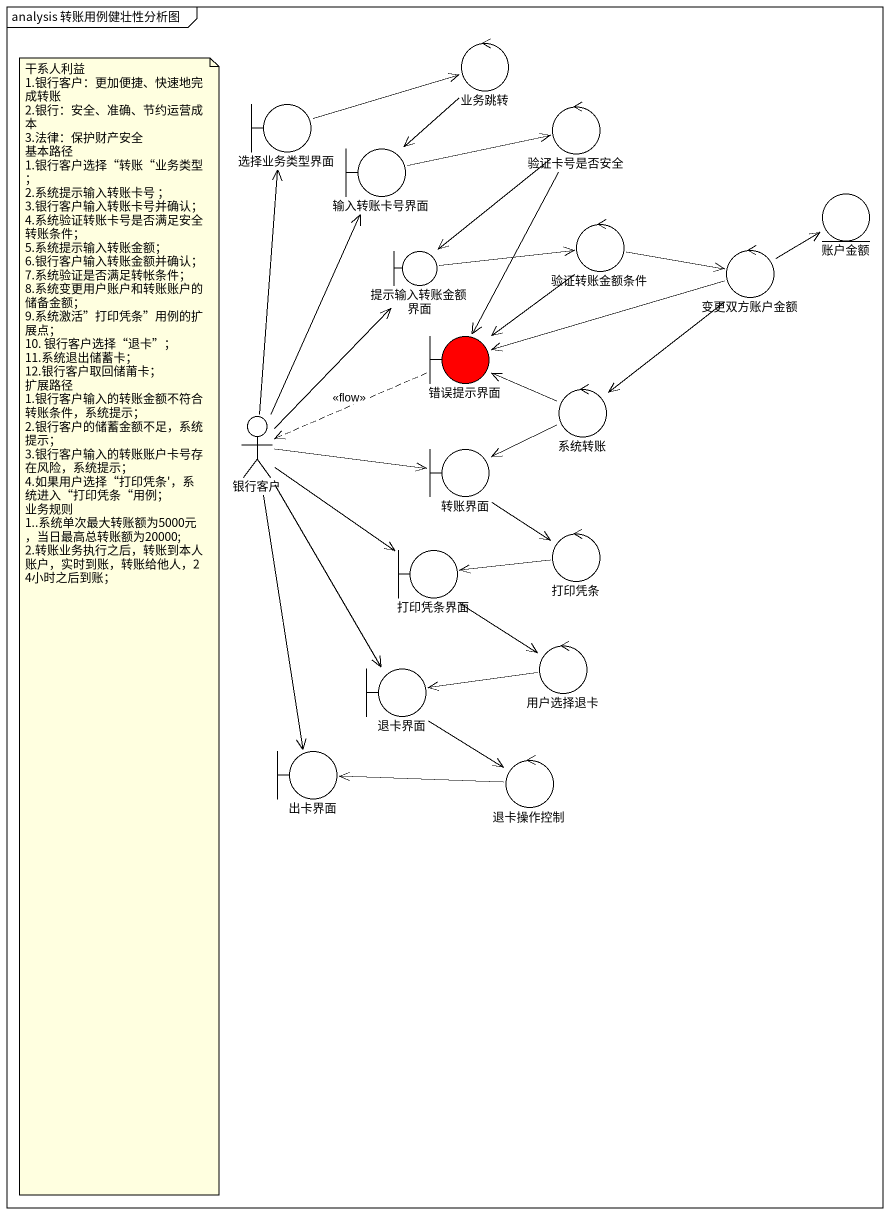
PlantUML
@startuml
mainframe analysis 转账用例健壮性分析图
control 业务跳转
boundary 选择业务类型界面
control 验证卡号是否安全
boundary 输入转账卡号界面
entity 账户金额
boundary 提示输入转账金额界面
control 验证转账金额条件
control 变更双方账户金额
boundary 错误提示界面 #FF0000
control 系统转账
actor 银行客户
boundary 转账界面
boundary 打印凭条界面
control 打印凭条
control 用户选择退卡
boundary 退卡界面
boundary 出卡界面
control 退卡操作控制
业务跳转 --> 输入转账卡号界面
选择业务类型界面 -right-> 业务跳转
验证卡号是否安全 --> 提示输入转账金额界面
验证卡号是否安全 --> 错误提示界面
输入转账卡号界面 -right-> 验证卡号是否安全
提示输入转账金额界面 -right-> 验证转账金额条件
验证转账金额条件 -right-> 变更双方账户金额
验证转账金额条件 --> 错误提示界面
变更双方账户金额 -right-> 账户金额
变更双方账户金额 -left-> 错误提示界面
变更双方账户金额 --> 系统转账
错误提示界面 .left.> 银行客户 : <<flow>>
系统转账 -left-> 错误提示界面
系统转账 -left-> 转账界面
银行客户 -up-> 选择业务类型界面
银行客户 -up-> 输入转账卡号界面
银行客户 -up-> 提示输入转账金额界面
银行客户 -right-> 转账界面
银行客户 --> 打印凭条界面
银行客户 --> 退卡界面
银行客户 --> 出卡界面
转账界面 --> 打印凭条
打印凭条界面 --> 用户选择退卡
打印凭条 -left-> 打印凭条界面
用户选择退卡 -left-> 退卡界面
退卡界面 --> 退卡操作控制
退卡操作控制 -left-> 出卡界面
note as N1
  干系人利益
  1.银行客户：更加便捷、快速地完成转账
  2.银行：安全、准确、节约运营成本
  3.法律：保护财产安全
  基本路径
  1.银行客户选择“转账“业务类型；
  2.系统提示输入转账卡号 ；
  3.银行客户输入转账卡号并确认；
  4.系统验证转账卡号是否满足安全转账条件；
  5.系统提示输入转账金额；
  6.银行客户输入转账金额并确认；
  7.系统验证是否满足转帐条件；
  8.系统变更用户账户和转账账户的储备金额；
  9.系统激活”打印凭条”用例的扩展点；
  10. 银行客户选择“退卡”；
  11.系统退出储蓄卡；
  12.银行客户取回储莆卡；
  扩展路径
  1.银行客户输入的转账金额不符合转账条件，系统提示；
  2.银行客户的储蓄金额不足，系统提示；
  3.银行客户输入的转账账户卡号存在风险，系统提示；
  4.如果用户选择“打印凭条'，系统进入“打印凭条“用例；
  业务规则
  1..系统单次最大转账额为5000元，当日最高总转账额为20000;
  2.转账业务执行之后，转账到本人账户，实时到账，转账给他人，24小时之后到账；
end note
@enduml
